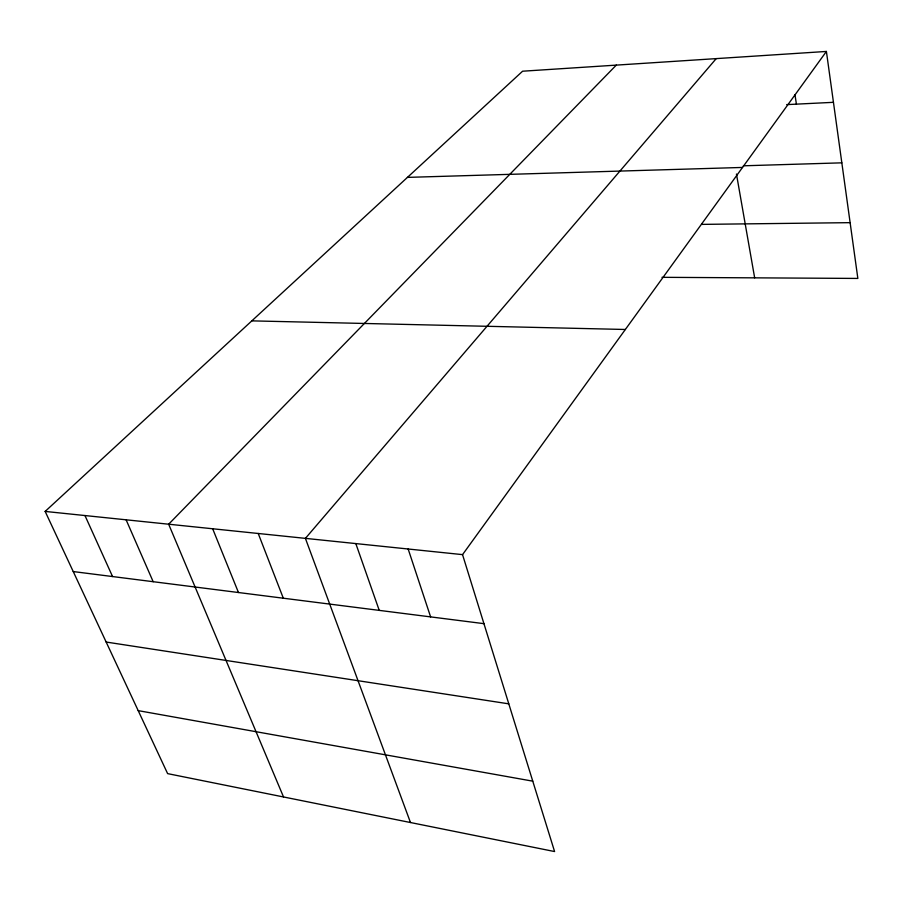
<?xml version="1.0" encoding="UTF-8"?>
<svg xmlns="http://www.w3.org/2000/svg" width="903" height="903" viewBox="0 0 903 903"><rect width="100%" height="100%" fill="white"/><g stroke="black" fill="none" stroke-linecap="round" stroke-linejoin="round"><path stroke-width="1.35" d="M462.539 554.634L826.403 51.448L522.6 71.213L45.15 511.425L167.619 773.623L554.589 851.552L462.539 554.634L45.15 511.425M716.226 58.616L305.406 538.369L410.481 822.531M616.286 65.118L168.658 524.214L283.531 796.965M786.66 104.624L833.458 102.321M743.406 165.802L841.833 162.833M407.445 177.383L742.526 167.439M701.62 224.384L850.129 222.657M661.989 277.323L857.85 278.429L826.403 51.448M251.813 320.87L625.35 329.482M73.245 571.565L483.94 623.657M106.159 642.044L508.795 703.843M138.204 710.638L532.759 781.163M84.972 515.545L112.559 576.554M126.115 519.812L153.171 581.701M212.668 528.763L238.471 592.526M258.224 533.481L283.316 598.215M355.816 543.583L379.237 610.383M408.156 549.001L430.618 616.896M736.453 174.019L754.66 277.842M794.967 94.634L796.412 104.15"/></g></svg>
